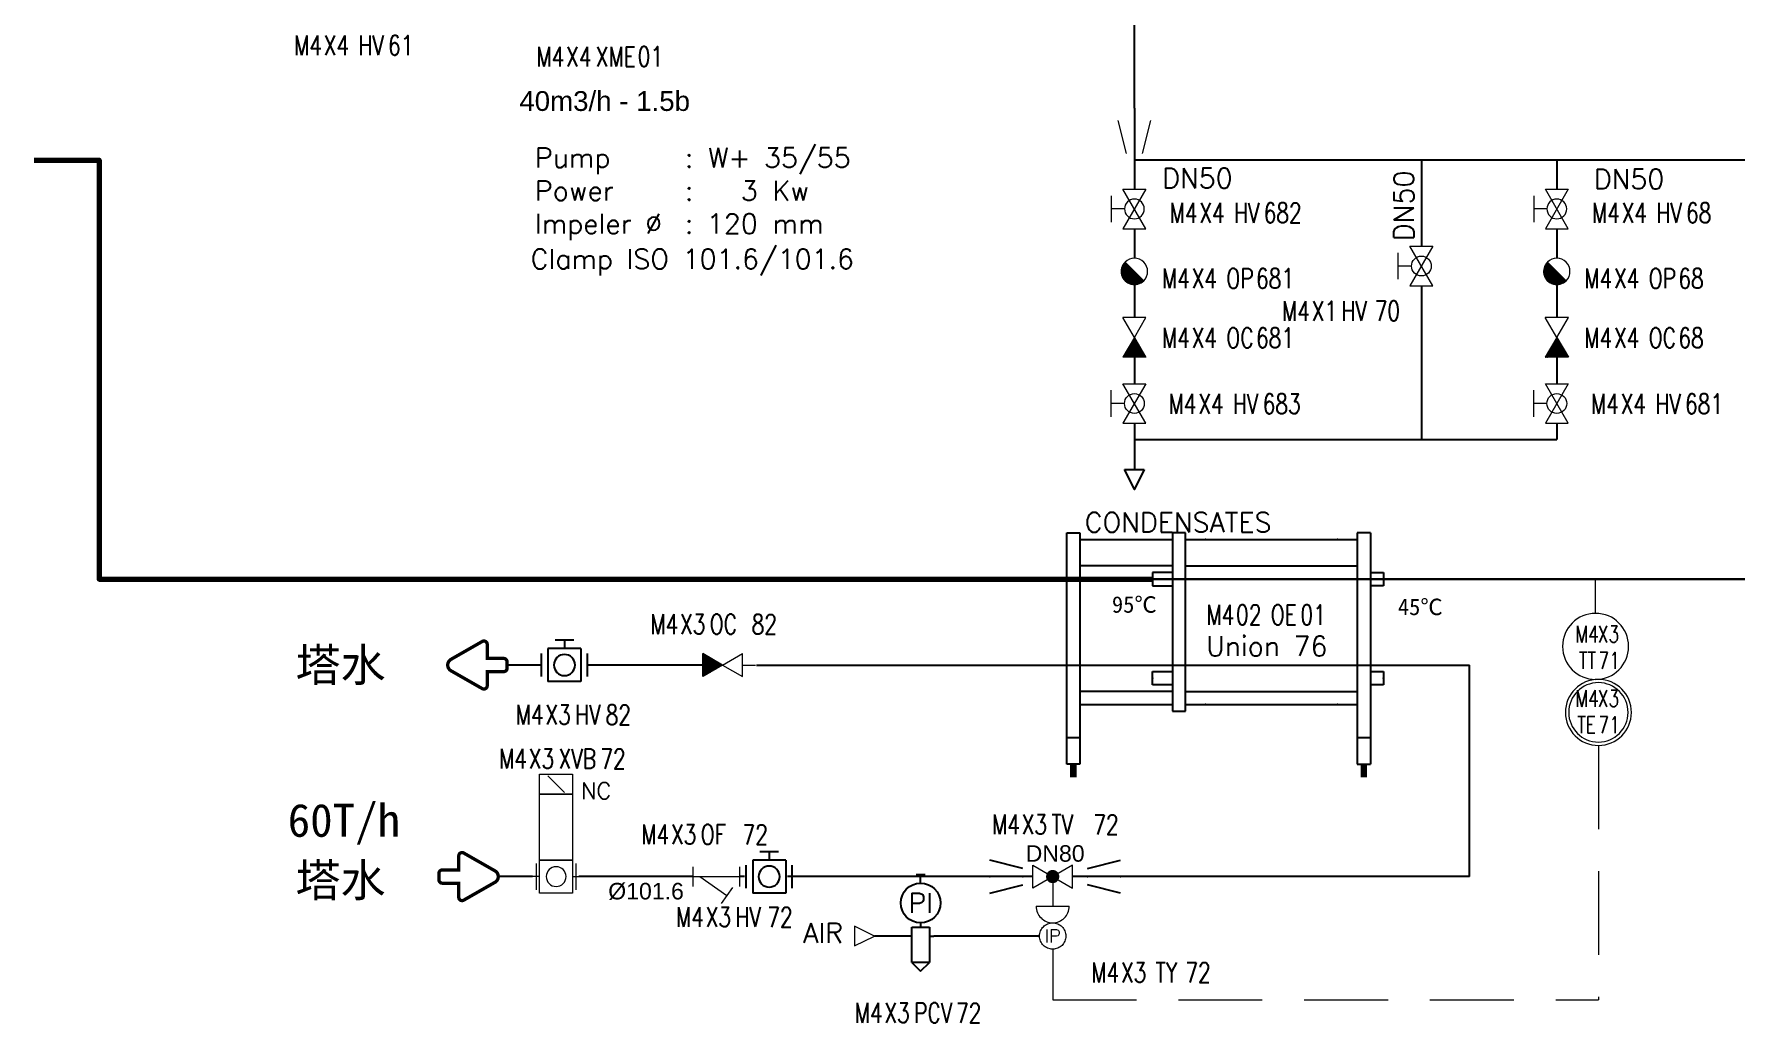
# Model space of a CAD drawing. Header units: inches. Extents: x 10544 to 11608, y 23833 to 24615.
# Drawn here: x 11099.6 to 11357.3, y 23839 to 23988.8 of the extents above; entities that cross this region are included whole.
import ezdxf
from ezdxf.enums import TextEntityAlignment as Align

# ---------------------------------------------------------------- set-up
doc = ezdxf.new("R2010")
doc.units = ezdxf.units.IN
doc.header["$MEASUREMENT"] = 0
doc.linetypes.add('ACAD_ISO02W100', pattern=[15, 12, -3])
doc.linetypes.add('DASHED', pattern=[19.05, 12.7, -6.35])
for name, color, linetype in [('14 Pipe Water Cold', 142, 'Continuous'), ('DIAMETRE', 7, 'Continuous'), ('ECHANGEURS', 7, 'Continuous'), ('MATERIEL-DIVERS', 7, 'Continuous'), ('REPERES', 7, 'Continuous'), ('Steam pipe', 231, 'Continuous'), ('techn-data', 7, 'Continuous'), ('TEXTES', 7, 'Continuous'), ('TUYAUTERIE-AIR INSTRUMENT', 3, 'Continuous'), ('TUYAUTERIE-PROCESS', 30, 'Continuous'), ('TUYAUTERIE-VAPEUR INDUSTRIELLE', 231, 'Continuous'), ('TXT_ENG', 7, 'Continuous'), ('TXT_FR', 7, 'Continuous'), ('VANNES', 7, 'Continuous'), ('VANNES-FLUIDES-AUX', 7, 'Continuous')]:
    doc.layers.add(name, color=color, linetype=linetype)
for name, color, linetype, lineweight in [('19 Pipe Process', 30, 'Continuous', 30), ('31 Equipment', 7, 'Continuous', 9), ('32 Instruments Control Loop', 140, 'DASHED', 9), ('33 Instruments Labels', 7, 'Continuous', 9), ('40 TXT Data', 7, 'Continuous', 9), ('43 TXT Chinese', 7, 'Continuous', 9), ('Other-material', 7, 'Continuous', 9), ('Pipe-process', 30, 'Continuous', 70)]:
    doc.layers.add(name, color=color, linetype=linetype, lineweight=lineweight)
doc.layers.get('REPERES').off()
doc.styles.add('ROMANS', font='ROMANS.SHX')
doc.styles.get("Standard").update_dxf_attribs({"font": 'arial.ttf'})

# ---------------------------------------------------------------- blocks, each defined once
blk = doc.blocks.new('APV-FCE-GEN-STMTRAP-1')
at = {"layer": '31 Equipment'}
h = blk.add_hatch(dxfattribs=at)
h.set_pattern_fill('ANSI31', color=256, scale=0.01, style=0)
h.set_pattern_definition([(45, (-4, 0), (-0.02245064, 0.02245064), [])])
h.paths.add_polyline_path([(1.41, 1.42), (-1.42, -1.41, 1.002832)])
at = {"layer": '31 Equipment', "linetype": 'ACAD_ISO02W100', "ltscale": 38}
for p, q in [((-2, 0), (-4, 0)), ((2, 0), (4, 0))]:
    blk.add_line(p, q, dxfattribs=at)
at = {"layer": '31 Equipment', "color": 7}
blk.add_line((1.41, 1.42), (-1.42, -1.41), dxfattribs=at)
for start, end in [(45.2431, 224.7569), (224.8381, 45.1623)]:
    blk.add_arc((0, 0), 2, start, end, dxfattribs=at)
blk = doc.blocks.new('APV-FCE-NRV-GEN-1')
at = {"layer": '31 Equipment'}
h = blk.add_hatch(dxfattribs=at)
h.set_pattern_fill('ANSI31', color=256, scale=0.01, style=0)
h.set_pattern_definition([(45, (0, 0), (-0.02245064, 0.02245064), [])])
h.paths.add_polyline_path([(3, 1.75), (3, -1.75), (0, 0)])
at = {"layer": '31 Equipment', "linetype": 'ACAD_ISO02W100', "ltscale": 38}
for p, q in [((-3, 0), (-5, 0)), ((0, 0), (-3, 1.75)), ((-3, 1.75), (-3, -1.75)), ((0, 0), (-3, -1.75)), ((0, 0), (3, 1.75)), ((0, 0), (3, -1.75)), ((3, 1.75), (3, -1.75)), ((3, 0), (5, 0))]:
    blk.add_line(p, q, dxfattribs=at)
blk = doc.blocks.new('APV-VLVM-BALL-KHV+MF-1')
at = {"layer": '31 Equipment'}
for p, q in [((-2, 3.5), (2, 3.5)), ((0, 1.5), (0, 3.5)), ((-3, 1.734), (-3, -1.734)), ((-3, -1.734), (3, 1.734)), ((3, -1.734), (-3, 1.734)), ((3, 1.734), (3, -1.734))]:
    blk.add_line(p, q, dxfattribs=at)
at = {"layer": '31 Equipment', "ltscale": 38}
for p, q in [((-3, 0), (-4, 0)), ((3, 0), (4, 0))]:
    blk.add_line(p, q, dxfattribs=at)
at = {"layer": '31 Equipment'}
blk.add_circle((0, 0), 1.5, dxfattribs=at)
blk = doc.blocks.new('REPNORM')
at = {"layer": 'TEXTES', "style": 'ROMANS', "width": 0.75}
for tag, p in [('ZONE', (-9.75, -1.25)), ('SOUSZONE', (-5.25, -1.25)), ('ELEMENT', (0, -1.25)), ('NUM', (4.5, -1.25))]:
    blk.add_attdef(tag, p, '', height=3, dxfattribs=at)
blk = doc.blocks.new('REPNORM1')
at = {"layer": 'TEXTES', "style": 'ROMANS', "width": 0.75}
for tag, p in [('ZONE', (-9.75, -1.25)), ('SOUSZONE', (-5.25, -1.25)), ('ELEMENT', (-0.75, -1.25)), ('NUM', (5.59, -1.22))]:
    blk.add_attdef(tag, p, '', height=3, dxfattribs=at)
blk = doc.blocks.new('TEXT-PUMP_caract_ANGLAIS')
at = {"layer": 'techn-data', "style": 'ROMANS'}
for s, p in [('Pump', (-22, 9)), ('Power', (-22, 4)), ('Kw', (14, 4)), ('Impeler %%C', (-22, -1)), ('mm', (14, -1))]:
    blk.add_text(s, height=3, dxfattribs=at).set_placement(p)
for p in [(2, 9), (2, 4), (2, -1)]:
    blk.add_text(':', height=3, dxfattribs=at).set_placement(p, align=Align.RIGHT)
blk.add_attdef('Type', (4.23, 9), '', height=3, dxfattribs=at)
for tag, p in [('Pui', (11.76, 4)), ('Dia', (11.76, -1))]:
    blk.add_attdef(tag, text='', height=3, dxfattribs=at).set_placement(p, align=Align.RIGHT)
blk = doc.blocks.new('CR')
at = {"color": 7}
for p, q in [((-2.5, 2.5), (2.5, 1.25)), ((2.5, 1.25), (2.5, 1.25)), ((2.5, -1.25), (-2.5, -2.5))]:
    blk.add_line(p, q, dxfattribs=at)
at = {"color": 7, "extrusion": (-1, 0, 0)}
blk.add_point((-2.5, 0), dxfattribs=at)
at = {"color": 7, "extrusion": (1, 0, 0)}
blk.add_point((2.5, 0), dxfattribs=at)
blk = doc.blocks.new('FLE23')
at = {"color": 7}
for p, q in [((0, -1.5), (0, 1.5)), ((0, 1.5), (3, 0)), ((3, 0), (0, -1.5))]:
    blk.add_line(p, q, dxfattribs=at)
at = {"layer": 'MATERIEL-DIVERS', "color": 2}
for p in [(0, 0), (3, 0)]:
    blk.add_point(p, dxfattribs=at)
at = {"layer": 'MATERIEL-DIVERS', "color": 7, "extrusion": (-1, 0, 0)}
blk.add_point((0, 0), dxfattribs=at)
at = {"layer": 'MATERIEL-DIVERS', "color": 7, "extrusion": (1, 0, 0)}
blk.add_point((3, 0), dxfattribs=at)
blk = doc.blocks.new('SR0CADRE')
for p, q in [((-1, 2), (-1, 37)), ((-1, 37), (1, 37)), ((1, 37), (1, 2)), ((15, 37), (15, 10)), ((17, 37), (15, 37)), ((17, 10), (17, 37)), ((43, 37), (43, 2)), ((45, 37), (43, 37)), ((45, 37), (45, 2)), ((1, 36), (15, 36)), ((17, 36), (43, 36)), ((15, 32), (1, 32)), ((12, 31), (12, 29)), ((15, 31), (12, 31)), ((17, 32), (43, 32)), ((45, 31), (47, 31)), ((47, 31), (47, 29)), ((12, 29), (15, 29)), ((47, 29), (45, 29)), ((12, 16), (15, 16)), ((12, 14), (12, 16)), ((45, 16), (47, 16)), ((47, 16), (47, 14)), ((15, 13), (1, 13)), ((15, 14), (12, 14)), ((17, 13), (43, 13)), ((47, 14), (45, 14)), ((1, 11), (15, 11)), ((17, 11), (43, 11)), ((15, 10), (17, 10)), ((-1, 6), (1, 6)), ((43, 6), (45, 6)), ((1, 2), (-1, 2)), ((43, 2), (45, 2))]:
    blk.add_line(p, q)
for points in [[(0.5, 2), (-0.5, 2), (0.5, 0), (-0.5, 0)], [(44.5, 2), (43.5, 2), (44.5, 0), (43.5, 0)]]:
    blk.add_trace(points)
at = {"layer": 'ECHANGEURS', "color": 2}
for p in [(20, 36), (40, 36), (12, 30), (47, 30), (12, 15), (47, 15), (20, 11), (40, 11)]:
    blk.add_point(p, dxfattribs=at)
at = {"layer": 'ECHANGEURS', "color": 7, "extrusion": (0, 1, 0)}
for p in [(20, 36), (40, 36)]:
    blk.add_point(p, dxfattribs=at)
at = {"layer": 'ECHANGEURS', "color": 7, "extrusion": (-1, 0, 0)}
for p in [(12, 30), (12, 15)]:
    blk.add_point(p, dxfattribs=at)
at = {"layer": 'ECHANGEURS', "color": 7, "extrusion": (1, 0, 0)}
for p in [(47, 30), (47, 15)]:
    blk.add_point(p, dxfattribs=at)
at = {"layer": 'ECHANGEURS', "color": 7, "extrusion": (0, -1, 0)}
for p in [(20, 11), (40, 11)]:
    blk.add_point(p, dxfattribs=at)
blk = doc.blocks.new('DETR12MODIF')
at = {"layer": 'MATERIEL-DIVERS', "color": 7}
for p, q in [((-0.67, 9.33), (0.67, 9.33)), ((0, 8), (0, 9.33)), ((-1.33, 0), (-2, 0)), ((-1.33, -4), (-1.33, 1.33)), ((-1.33, 1.33), (1.33, 1.33)), ((1.33, 1.33), (1.33, -4)), ((1.33, 0), (2, 0)), ((-1.33, -4), (0, -5.33)), ((1.33, -4), (-1.33, -4)), ((0, -5.33), (1.33, -4))]:
    blk.add_line(p, q, dxfattribs=at)
at = {"layer": 'MATERIEL-DIVERS'}
blk.add_line((0, 2), (0, 1.33), dxfattribs=at)
blk.add_circle((0, 5), 3, dxfattribs=at)
at = {"layer": 'MATERIEL-DIVERS', "style": 'ROMANS'}
blk.add_text('PI', height=3, dxfattribs=at).set_placement((0, 5), align=Align.MIDDLE)
blk = doc.blocks.new('APV-VLV-BFLY-SVS-3')
at = {"layer": '31 Equipment', "ltscale": 38}
for p, q in [((1.25, 15.25), (-1.25, 12.75)), ((-2.5, 0), (-4, 0)), ((2.5, 2.5), (-2.5, 2.5)), ((-2.5, 2.5), (-2.5, -2.5)), ((2.5, -2.5), (2.5, 2.5)), ((2.5, 0), (4, 0)), ((-2.5, -2.5), (2.5, -2.5))]:
    blk.add_line(p, q, dxfattribs=at)
at = {"layer": '31 Equipment'}
for p, q in [((-3, 2), (-3, -2)), ((3, -2), (3, 2))]:
    blk.add_line(p, q, dxfattribs=at)
at = {"layer": '31 Equipment', "ltscale": 38}
for points in [[(-2.5, 12.5), (2.5, 12.5), (2.5, 15.5), (-2.5, 15.5)], [(-2.5, 2.5), (2.5, 2.5), (2.5, 12.5), (-2.5, 12.5)]]:
    blk.add_lwpolyline(points, close=True, dxfattribs=at)
blk.add_circle((0, 0), 1.5, dxfattribs=at)
blk = doc.blocks.new('APV-VLV-MODUL-2WAY-1')
at = {"layer": '31 Equipment', "linetype": 'ACAD_ISO02W100', "ltscale": 38}
for p, q in [((2.5, 4.5), (-2.5, 4.5)), ((0, 1), (0, 4.5))]:
    blk.add_line(p, q, dxfattribs=at)
at = {"layer": '31 Equipment', "ltscale": 38}
for p, q in [((-3, 0), (-4, 0)), ((3, 0), (4, 0))]:
    blk.add_line(p, q, dxfattribs=at)
at = {"layer": '31 Equipment'}
for p, q in [((-3, 1.734), (-3, -1.734)), ((-3, -1.734), (3, 1.734)), ((3, -1.734), (-3, 1.734)), ((3, 1.734), (3, -1.734))]:
    blk.add_line(p, q, dxfattribs=at)
at = {"layer": '31 Equipment', "const_width": 1}
blk.add_lwpolyline([(-0.5, 0, 1), (0.5, 0, 1)], format="xyb", close=True, dxfattribs=at)
at = {"layer": '31 Equipment', "linetype": 'ACAD_ISO02W100', "ltscale": 38}
blk.add_arc((0, 4.5), 2.5, 0, 180, dxfattribs=at)
blk = doc.blocks.new('APV-VLV-IPCNV-GEN-1')
at = {"layer": '31 Equipment', "linetype": 'ACAD_ISO02W100', "ltscale": 38}
blk.add_circle((0, 0), 2, dxfattribs=at)
at = {"layer": '31 Equipment', "style": 'ROMANS'}
blk.add_text('IP', height=2, dxfattribs=at).set_placement((0, 0), align=Align.MIDDLE)
blk = doc.blocks.new('APV-INS-M-L-TE')
at = {"layer": '31 Equipment', "color": 7}
blk.add_line((0, -5), (0, -10), dxfattribs=at)
blk.add_circle((0, 0), 5, dxfattribs=at)
at = {"layer": '33 Instruments Labels', "style": 'ROMANS', "width": 0.8, "flags": 8}
blk.add_attdef('TE', text='', height=3, dxfattribs=at).set_placement((0, 0), align=Align.MIDDLE)
blk = doc.blocks.new('APV-INS-F-L-TT')
at = {"layer": '31 Equipment'}
for radius in [5, 4.5]:
    blk.add_circle((0, 0), radius, dxfattribs=at)
blk = doc.blocks.new('APV-SIGN-ARW-PROD-1')
at = {"layer": '31 Equipment', "const_width": 0.5}
blk.add_lwpolyline([(-4.5, 0.5), (-4.5, -0.5, 0.414214), (-4, -1), (-1.5, -1), (-1.5, -3.14, 0.575867), (-0.75, -3.57), (3.98, -0.87, 0.580323), (3.98, 0.87), (-0.75, 3.57, 0.575867), (-1.5, 3.14), (-1.5, 1), (-4, 1, 0.414214)], format="xyb", close=True, dxfattribs=at)
blk = doc.blocks.new('APV-FILT-GEN-Y-1')
at = {"layer": '31 Equipment'}
for p, q in [((-3.5, -1.5), (-3.5, 1.5)), ((-3.5, 0), (3.5, 0)), ((-2.5, 0), (1.6, -2.87)), ((3.5, 1.5), (3.5, -1.5)), ((2.46, -1.64), (0.74, -4.1))]:
    blk.add_line(p, q, dxfattribs=at)
blk = doc.blocks.new('REPINS')
at = {"layer": 'TEXTES', "style": 'ROMANS', "width": 0.75}
for tag, p in [('ZONE', (-3.3, 1)), ('SOUSZONE', (0.1, 1)), ('NUM', (0.2, -3))]:
    blk.add_attdef(tag, p, '', height=2.5, dxfattribs=at)
blk.add_attdef('ELEMENT', text='', height=2.5, dxfattribs=at).set_placement((-0.2, -3), align=Align.RIGHT)
blk = doc.blocks.new('VALVBUTT A BRIDES')
at = {"layer": 'VANNES'}
for p, q in [((-1.4, 3.77), (1.4, 3.77)), ((0, 3.77), (0, 2.5)), ((-3.5, -1.73), (-3.5, 1.74)), ((-2.5, 2.5), (-2.5, -2.5)), ((-2.5, 2.5), (2.5, 2.5)), ((2.5, 2.5), (2.5, -2.5)), ((3.5, -1.73), (3.5, 1.74)), ((-2.5, -2.5), (2.5, -2.5))]:
    blk.add_line(p, q, dxfattribs=at)
blk.add_circle((0, 0), 1.6, dxfattribs=at)
blk = doc.blocks.new('APV-SIGN-ARW-FLOW-1')
at = {"layer": '31 Equipment'}
for p, q in [((-1.5, -1.5), (-1.5, 1.5)), ((-1.5, 1.5), (1.5, 0)), ((1.5, 0), (-1.5, -1.5))]:
    blk.add_line(p, q, dxfattribs=at)

msp = doc.modelspace()

# ---------------------------------------------------------------- linework, layer by layer
at = {"layer": '14 Pipe Water Cold'}
for p, q in [((11176.4, 23893.2), (11171.2, 23893.2)), ((11202.92, 23893.2), (11183.4, 23893.2)), ((11208.98, 23893.2), (11316.98, 23893.2)), ((11208.98, 23893.2), (11213.67, 23893.2)), ((11316.98, 23861.16), (11316.98, 23893.2)), ((11175.07, 23861.16), (11169.87, 23861.16)), ((11199.39, 23861.16), (11182.07, 23861.16)), ((11207.16, 23861.16), (11206.39, 23861.16)), ((11250.85, 23861.16), (11213.66, 23861.16)), ((11316.98, 23861.16), (11256.85, 23861.16))]:
    msp.add_line(p, q, dxfattribs=at)
at = {"layer": '19 Pipe Process'}
msp.add_lwpolyline([(11268.98, 23906.2), (11368.46, 23906.2)], dxfattribs=at)
at = {"layer": '32 Instruments Control Loop'}
for p, q in [((11336.51, 23881.05), (11336.51, 23842.5)), ((11253.85, 23850.16), (11253.85, 23842.5)), ((11253.85, 23842.5), (11336.51, 23842.5))]:
    msp.add_line(p, q, dxfattribs=at)
at = {"layer": 'Pipe-process'}
msp.add_lwpolyline([(11099.56, 23969.65), (11109.41, 23969.65), (11109.41, 23906.2), (11268.98, 23906.2)], dxfattribs=at)
at = {"layer": 'TUYAUTERIE-AIR INSTRUMENT'}
for p, q in [((11231.85, 23852.16), (11226.85, 23852.16)), ((11247.85, 23852.16), (11235.85, 23852.16)), ((11251.85, 23852.16), (11247.85, 23852.16))]:
    msp.add_line(p, q, dxfattribs=at)
at = {"layer": 'TUYAUTERIE-VAPEUR INDUSTRIELLE'}
for p, q in [((11266.23, 23977.55), (11266.23, 23990.26)), ((11266.23, 23977.55), (11266.23, 23965.28)), ((11429.69, 23969.68), (11266.23, 23969.68)), ((11309.7, 23969.68), (11309.7, 23956.63)), ((11330.21, 23969.68), (11330.21, 23965.28)), ((11266.23, 23959.28), (11266.23, 23954.81)), ((11330.21, 23959.28), (11330.21, 23954.81)), ((11266.23, 23950.81), (11266.23, 23945.81)), ((11309.7, 23950.63), (11309.7, 23927.34)), ((11330.21, 23950.81), (11330.21, 23945.81)), ((11266.23, 23939.81), (11266.23, 23935.81)), ((11330.21, 23939.81), (11330.21, 23935.81)), ((11266.23, 23929.81), (11266.23, 23922.81)), ((11266.23, 23928.81), (11266.23, 23927.34)), ((11330.21, 23929.81), (11330.21, 23927.34)), ((11266.23, 23927.34), (11309.7, 23927.34)), ((11309.7, 23927.34), (11330.21, 23927.34))]:
    msp.add_line(p, q, dxfattribs=at)

# ---------------------------------------------------------------- block references
at = {"layer": '14 Pipe Water Cold', "xscale": -1}
for p in [(11179.9, 23893.2), (11210.91, 23861.16)]:
    msp.add_blockref('VALVBUTT A BRIDES', p, dxfattribs=at)
at = {"layer": '31 Equipment', "xscale": -1}
for name, p, rotation in [('APV-VLVM-BALL-KHV+MF-1', (11266.23, 23962.28), 90), ('APV-VLVM-BALL-KHV+MF-1', (11330.21, 23962.28), 90), ('APV-INS-M-L-TE', (11336.09, 23896.03), 180), ('APV-INS-F-L-TT', (11336.51, 23886.03), 180), ('APV-SIGN-ARW-PROD-1', (11165.39, 23861.16), 180), ('APV-SIGN-ARW-FLOW-1', (11225.35, 23852.16), 180)]:
    msp.add_blockref(name, p, dxfattribs=dict(at, rotation=rotation))
at = {"layer": '31 Equipment'}
for name, p, rotation in [('APV-FCE-GEN-STMTRAP-1', (11266.23, 23952.81), 270), ('APV-VLVM-BALL-KHV+MF-1', (11309.7, 23953.63), 90), ('APV-FCE-GEN-STMTRAP-1', (11330.21, 23952.81), 270), ('APV-FCE-NRV-GEN-1', (11266.23, 23942.81), 270), ('APV-FCE-NRV-GEN-1', (11330.21, 23942.81), 270), ('APV-VLVM-BALL-KHV+MF-1', (11266.23, 23932.81), 90), ('APV-VLVM-BALL-KHV+MF-1', (11330.21, 23932.81), 90), ('APV-FCE-NRV-GEN-1', (11203.86, 23893.2), 180)]:
    msp.add_blockref(name, p, dxfattribs=dict(at, rotation=rotation))
at = {"layer": '31 Equipment', "xscale": -1}
msp.add_blockref('APV-SIGN-ARW-PROD-1', (11166.7, 23893.2), dxfattribs=at)
at = {"layer": 'MATERIEL-DIVERS'}
for name, p, rotation in [('FLE23', (11266.23, 23922.83), 270), ('CR', (11261.63, 23861.16), 180)]:
    msp.add_blockref(name, p, dxfattribs=dict(at, rotation=rotation))
msp.add_blockref('SR0CADRE', (11256.98, 23876.2), dxfattribs=at)
at = {"layer": 'MATERIEL-DIVERS', "xscale": -1, "rotation": 180}
msp.add_blockref('CR', (11246.82, 23861.16), dxfattribs=at)
at = {"layer": 'Other-material', "xscale": -1, "rotation": 90}
msp.add_blockref('CR', (11266.23, 23973.19), dxfattribs=at)
at = {"layer": 'REPERES'}
for name, p, values in [('REPNORM', (11148.68, 23986.82), {'ZONE': 'M4', 'SOUSZONE': 'X4', 'ELEMENT': 'HV', 'NUM': '61'}), ('REPNORM1', (11185.39, 23985.08), {'ZONE': 'M4', 'SOUSZONE': 'X4', 'ELEMENT': 'XME', 'NUM': '01'}), ('REPNORM', (11281.3, 23961.44), {'ZONE': 'M4', 'SOUSZONE': 'X4', 'ELEMENT': 'HV', 'NUM': '682'}), ('REPNORM', (11345.28, 23961.44), {'ZONE': 'M4', 'SOUSZONE': 'X4', 'ELEMENT': 'HV', 'NUM': '68'}), ('REPNORM', (11280.14, 23951.51), {'ZONE': 'M4', 'SOUSZONE': 'X4', 'ELEMENT': 'OP', 'NUM': '681'}), ('REPNORM', (11344.12, 23951.51), {'ZONE': 'M4', 'SOUSZONE': 'X4', 'ELEMENT': 'OP', 'NUM': '68'}), ('REPNORM', (11280.14, 23942.51), {'ZONE': 'M4', 'SOUSZONE': 'X4', 'ELEMENT': 'OC', 'NUM': '681'}), ('REPNORM', (11344.12, 23942.51), {'ZONE': 'M4', 'SOUSZONE': 'X4', 'ELEMENT': 'OC', 'NUM': '68'}), ('REPNORM', (11281.14, 23932.51), {'ZONE': 'M4', 'SOUSZONE': 'X4', 'ELEMENT': 'HV', 'NUM': '683'}), ('REPNORM', (11345.12, 23932.51), {'ZONE': 'M4', 'SOUSZONE': 'X4', 'ELEMENT': 'HV', 'NUM': '681'}), ('REPNORM', (11286.88, 23900.56), {'ZONE': 'M4', 'SOUSZONE': '02', 'ELEMENT': 'OE', 'NUM': '01'}), ('REPINS', (11336.34, 23895.63), {'ZONE': 'M4', 'SOUSZONE': 'X3', 'ELEMENT': 'TT', 'NUM': '71'}), ('REPINS', (11336.34, 23885.89), {'ZONE': 'M4', 'SOUSZONE': 'X3', 'ELEMENT': 'TE', 'NUM': '71'})]:
    msp.add_blockref(name, p, dxfattribs=at).add_auto_attribs(values)
ref = msp.add_blockref('REPNORM1', (11298.32, 23946.56), dxfattribs=at)
ref.add_attrib('ZONE', 'M4', (11288.57, 23945.31), dxfattribs={"layer": 'TEXTES', "height": 3, "style": 'ROMANS', "width": 0.75})
ref.add_attrib('SOUSZONE', 'X1', (11293.07, 23945.31), dxfattribs={"layer": 'TEXTES', "height": 3, "style": 'ROMANS', "width": 0.75})
ref.add_attrib('ELEMENT', 'HV', (11297.57, 23945.31), dxfattribs={"layer": 'TEXTES', "height": 3, "style": 'ROMANS', "width": 0.75})
ref.add_attrib('NUM', '70', (11302.61, 23945.34), dxfattribs={"layer": 'TEXTES', "height": 3, "style": 'ROMANS', "width": 0.75})
ref = msp.add_blockref('REPNORM1', (11202.65, 23899.65), dxfattribs=dict(at, xscale=-1, rotation=180))
ref.add_attrib('ZONE', 'M4', (11192.9, 23897.9), dxfattribs={"layer": 'TEXTES', "height": 3, "style": 'ROMANS', "width": 0.75})
ref.add_attrib('SOUSZONE', 'X3', (11197.4, 23897.9), dxfattribs={"layer": 'TEXTES', "height": 3, "style": 'ROMANS', "width": 0.75})
ref.add_attrib('ELEMENT', 'OC', (11201.9, 23897.9), dxfattribs={"layer": 'TEXTES', "height": 3, "style": 'ROMANS', "width": 0.75})
ref.add_attrib('NUM', '82', (11208.24, 23897.87), dxfattribs={"layer": 'TEXTES', "height": 3, "style": 'ROMANS', "width": 0.75})
ref = msp.add_blockref('REPNORM1', (11182.26, 23885.94), dxfattribs=dict(at, xscale=-1, rotation=180))
ref.add_attrib('ZONE', 'M4', (11172.51, 23884.19), dxfattribs={"layer": 'TEXTES', "height": 3, "style": 'ROMANS', "width": 0.75})
ref.add_attrib('SOUSZONE', 'X3', (11177.01, 23884.19), dxfattribs={"layer": 'TEXTES', "height": 3, "style": 'ROMANS', "width": 0.75})
ref.add_attrib('ELEMENT', 'HV', (11181.51, 23884.19), dxfattribs={"layer": 'TEXTES', "height": 3, "style": 'ROMANS', "width": 0.75})
ref.add_attrib('NUM', '82', (11186.14, 23884.16), dxfattribs={"layer": 'TEXTES', "height": 3, "style": 'ROMANS', "width": 0.75})
ref = msp.add_blockref('REPNORM1', (11179.74, 23879.27), dxfattribs=dict(at, xscale=-1, rotation=180))
ref.add_attrib('ZONE', 'M4', (11169.99, 23877.52), dxfattribs={"layer": 'TEXTES', "height": 3, "style": 'ROMANS', "width": 0.75})
ref.add_attrib('SOUSZONE', 'X3', (11174.49, 23877.52), dxfattribs={"layer": 'TEXTES', "height": 3, "style": 'ROMANS', "width": 0.75})
ref.add_attrib('ELEMENT', 'XVB', (11178.99, 23877.52), dxfattribs={"layer": 'TEXTES', "height": 3, "style": 'ROMANS', "width": 0.75})
ref.add_attrib('NUM', '72', (11185.32, 23877.49), dxfattribs={"layer": 'TEXTES', "height": 3, "style": 'ROMANS', "width": 0.75})
ref = msp.add_blockref('REPNORM1', (11201.27, 23867.8), dxfattribs=dict(at, xscale=-1, rotation=180))
ref.add_attrib('ZONE', 'M4', (11191.52, 23866.05), dxfattribs={"layer": 'TEXTES', "height": 3, "style": 'ROMANS', "width": 0.75})
ref.add_attrib('SOUSZONE', 'X3', (11196.02, 23866.05), dxfattribs={"layer": 'TEXTES', "height": 3, "style": 'ROMANS', "width": 0.75})
ref.add_attrib('ELEMENT', 'OF', (11200.53, 23866.05), dxfattribs={"layer": 'TEXTES', "height": 3, "style": 'ROMANS', "width": 0.75})
ref.add_attrib('NUM', '72', (11206.86, 23866.02), dxfattribs={"layer": 'TEXTES', "height": 3, "style": 'ROMANS', "width": 0.75})
ref = msp.add_blockref('REPNORM1', (11254.4, 23869.31), dxfattribs=dict(at, xscale=-1, rotation=180))
ref.add_attrib('ZONE', 'M4', (11244.65, 23867.56), dxfattribs={"layer": 'TEXTES', "height": 3, "style": 'ROMANS', "width": 0.75})
ref.add_attrib('SOUSZONE', 'X3', (11249.15, 23867.56), dxfattribs={"layer": 'TEXTES', "height": 3, "style": 'ROMANS', "width": 0.75})
ref.add_attrib('ELEMENT', 'TV', (11253.66, 23867.56), dxfattribs={"layer": 'TEXTES', "height": 3, "style": 'ROMANS', "width": 0.75})
ref.add_attrib('NUM', '72', (11259.99, 23867.53), dxfattribs={"layer": 'TEXTES', "height": 3, "style": 'ROMANS', "width": 0.75})
ref = msp.add_blockref('REPNORM1', (11206.53, 23855.29), dxfattribs=dict(at, xscale=-1, rotation=180))
ref.add_attrib('ZONE', 'M4', (11196.78, 23853.54), dxfattribs={"layer": 'TEXTES', "height": 3, "style": 'ROMANS', "width": 0.75})
ref.add_attrib('SOUSZONE', 'X3', (11201.28, 23853.54), dxfattribs={"layer": 'TEXTES', "height": 3, "style": 'ROMANS', "width": 0.75})
ref.add_attrib('ELEMENT', 'HV', (11205.78, 23853.54), dxfattribs={"layer": 'TEXTES', "height": 3, "style": 'ROMANS', "width": 0.75})
ref.add_attrib('NUM', '72', (11210.61, 23853.51), dxfattribs={"layer": 'TEXTES', "height": 3, "style": 'ROMANS', "width": 0.75})
ref = msp.add_blockref('REPNORM', (11269.43, 23846.89), dxfattribs=dict(at, xscale=-1, rotation=180))
ref.add_attrib('ZONE', 'M4', (11259.68, 23845.14), dxfattribs={"layer": 'TEXTES', "height": 3, "style": 'ROMANS', "width": 0.75})
ref.add_attrib('SOUSZONE', 'X3', (11264.18, 23845.14), dxfattribs={"layer": 'TEXTES', "height": 3, "style": 'ROMANS', "width": 0.75})
ref.add_attrib('ELEMENT', 'TY', (11269.43, 23845.14), dxfattribs={"layer": 'TEXTES', "height": 3, "style": 'ROMANS', "width": 0.75})
ref.add_attrib('NUM', '72', (11273.93, 23845.14), dxfattribs={"layer": 'TEXTES', "height": 3, "style": 'ROMANS', "width": 0.75})
ref = msp.add_blockref('REPNORM1', (11233.6, 23840.77), dxfattribs=dict(at, xscale=-1, rotation=180))
ref.add_attrib('ZONE', 'M4', (11223.85, 23839.02), dxfattribs={"layer": 'TEXTES', "height": 3, "style": 'ROMANS', "width": 0.75})
ref.add_attrib('SOUSZONE', 'X3', (11228.35, 23839.02), dxfattribs={"layer": 'TEXTES', "height": 3, "style": 'ROMANS', "width": 0.75})
ref.add_attrib('ELEMENT', 'PCV', (11232.86, 23839.02), dxfattribs={"layer": 'TEXTES', "height": 3, "style": 'ROMANS', "width": 0.75})
ref.add_attrib('NUM', '72', (11239.19, 23838.99), dxfattribs={"layer": 'TEXTES', "height": 3, "style": 'ROMANS', "width": 0.75})
at = {"layer": 'Steam pipe'}
msp.add_blockref('APV-FILT-GEN-Y-1', (11202.89, 23861.16), dxfattribs=at)
at = {"layer": 'TUYAUTERIE-PROCESS'}
msp.add_blockref('TEXT-PUMP_caract_ANGLAIS', (11197.42, 23959.54), dxfattribs=at).add_auto_attribs({'Dia': '120', 'Pui': '3', 'Type': 'W+ 35/55'})
at = {"layer": 'VANNES', "xscale": -1}
msp.add_blockref('APV-VLV-BFLY-SVS-3', (11178.64, 23861.16), dxfattribs=at)
at = {"layer": 'VANNES', "rotation": 180}
msp.add_blockref('APV-VLV-MODUL-2WAY-1', (11253.85, 23861.16), dxfattribs=at)
at = {"layer": 'VANNES'}
msp.add_blockref('APV-VLV-IPCNV-GEN-1', (11253.85, 23852.16), dxfattribs=at)
at = {"layer": 'VANNES-FLUIDES-AUX'}
msp.add_blockref('DETR12MODIF', (11233.85, 23852.16), dxfattribs=at)

# ---------------------------------------------------------------- texts
at = {"layer": '31 Equipment', "color": 1, "char_height": 2.5, "width": 28.4552, "attachment_point": 3, "style": 'ROMANS'}
for s, insert in [('{\\fKaiTi|b0|i0|c134|p49;95℃}', (11269.63, 23903.62)), ('{\\fKaiTi|b0|i0|c134|p49;45℃}', (11312.94, 23903.26))]:
    msp.add_mtext(s, dxfattribs=dict(at, insert=insert))
at = {"layer": '40 TXT Data', "char_height": 2.5, "width": 14.0814, "attachment_point": 7}
for s, insert in [('DN80', (11249.76, 23863.38, 0.01)), ('%%C101.6', (11186.53, 23857.61, 0.01))]:
    msp.add_mtext(s, dxfattribs=dict(at, insert=insert))
at = {"layer": '43 TXT Chinese', "char_height": 5, "width": 28.4552, "attachment_point": 7}
for s, insert in [('{\\fKaiTi|b0|i0|c134|p49;塔水}', (11139.16, 23890.16)), ('{\\fKaiTi|b0|i0|c0|p49;60T/h}', (11137.98, 23865.97)), ('{\\fKaiTi|b0|i0|c134|p49;塔水}', (11139.16, 23857.57))]:
    msp.add_mtext(s, dxfattribs=dict(at, insert=insert))
at = {"layer": 'DIAMETRE'}
msp.add_text('40m3/h - 1.5b', height=3, dxfattribs=at).set_placement((11173.06, 23977.12))
at = {"layer": 'MATERIEL-DIVERS', "style": 'ROMANS'}
for p in [(11270.44, 23965.44), (11335.82, 23965.3)]:
    msp.add_text('DN50', height=3, dxfattribs=at).set_placement(p)
msp.add_text('DN50', height=3, rotation=90, dxfattribs=at).set_placement((11308.54, 23957.42))
at = {"layer": 'techn-data', "style": 'ROMANS'}
msp.add_text('NC', height=2.5, dxfattribs=at).set_placement((11184.7, 23874.16), align=Align.MIDDLE_CENTER)
at = {"layer": 'TXT_ENG', "style": 'ROMANS'}
msp.add_text('CONDENSATES', height=3, dxfattribs=at).set_placement((11272.85, 23914.81), align=Align.MIDDLE)
at = {"layer": 'TXT_FR', "style": 'ROMANS'}
for s, p in [('Clamp ISO 101.6/101.6', (11174.78, 23953.2)), ('Union 76', (11277.09, 23894.57))]:
    msp.add_text(s, height=3, dxfattribs=at).set_placement(p)
msp.add_text('AIR', height=3, dxfattribs=at).set_placement((11219.06, 23852.63), align=Align.MIDDLE)

doc.saveas('drawing.dxf')
